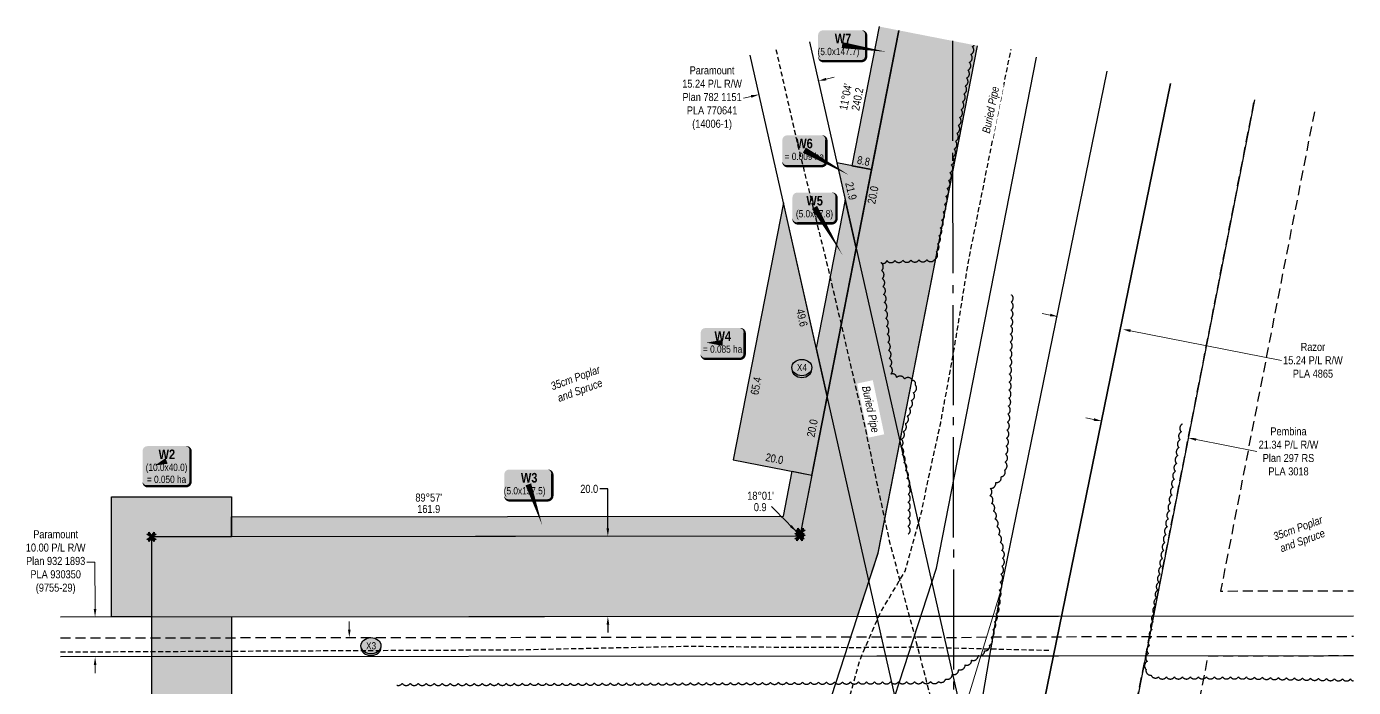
# Model space of a CAD drawing. Extents: x 507923 to 518388, y 6020717 to 6030806.
# Drawn here: x 512402 to 514059, y 6023855 to 6024680 of the extents above; entities that cross this region are included whole.
import ezdxf
from ezdxf.enums import TextEntityAlignment as Align

# ---------------------------------------------------------------- set-up
doc = ezdxf.new("R2010")
doc.units = 0
doc.header["$LTSCALE"] = 5
doc.header["$PDSIZE"] = 0.5
for name, pattern in [('0', [1, 1, 0]), ('foc-ACCESSROAD', [3.75, 2.5, -1.25]), ('foc-FLOWLINE', [3.75, 2.5, -1.25]), ('foc-QUARTERLINE', [33, 25, -3, 2, -3]), ('UG_PIPE', [1.875, 1.25, -0.625])]:
    doc.linetypes.add(name, pattern=pattern)
doc.layers.get('Defpoints').update_dxf_attribs({"color": 9})
for name, color, linetype in [('AS-PIPE-UG', 44, 'UG_PIPE'), ('AS-PIPE-UG-T', 44, 'Continuous'), ('F-AR', 190, 'foc-ACCESSROAD'), ('F-FLOWLINE', 190, 'foc-FLOWLINE'), ('F-RW', 190, 'Continuous'), ('L-BD1', 253, 'Continuous'), ('L-MON', 1, 'Continuous'), ('L-QSEC', 8, 'foc-QUARTERLINE'), ('P-CROSSINGS', 250, 'Continuous'), ('P-PROPOSED', 10, 'Continuous'), ('P-PROPOSED-H', 21, 'Continuous'), ('P-TEMP-BLOCKS', 250, 'Continuous'), ('P-TEMP-H', 41, 'Continuous'), ('P-TEMP_WORKSPACE', 46, 'Continuous'), ('P-TXT', 4, 'Continuous'), ('T-BUSH', 110, '0'), ('T-BUSH-T', 110, 'Continuous')]:
    doc.layers.add(name, color=color, linetype=linetype)
for name, color, linetype, lineweight in [('F-AR-T', 190, 'Continuous', 9), ('F-RW-T', 190, 'Continuous', 9), ('P-TEMP-T', 46, 'Continuous', 18)]:
    doc.layers.add(name, color=color, linetype=linetype, lineweight=lineweight)
doc.styles.add('80', font='ARIALN.TTF', dxfattribs={"height": 10})
doc.styles.add('80CG', font='ARIALN.TTF', dxfattribs={"height": 10})
doc.styles.add('80L', font='ARIALN.TTF', dxfattribs={"height": 10})
doc.styles.add('80LS', font='ARIALNI.TTF', dxfattribs={"height": 10})
doc.styles.add('BOLD', font='ARIALNB.TTF')
doc.styles.add('Crossing', font='ARIALN.TTF', dxfattribs={"height": 10})
doc.dimstyles.new('Compass 5 000', dxfattribs={"dimscale": 5, "dimtxt": 9, "dimasz": 2, "dimexe": 0.2, "dimexo": 0.0625, "dimgap": 0.5, "dimtad": 0, "dimtih": 1, "dimtoh": 1, "dimzin": 0, "dimdsep": 46, "dimtxsty": '80CG', "dimcen": 0.1, "dimse1": 1, "dimse2": 1, "dimclrd": 256, "dimclrt": 256, "dimaunit": 1, "dimadec": 4, "dimazin": 0, "dimtfac": 0.06, "dimtofl": 0, "dimtmove": 0, "dimatfit": 1, "dimfxl": 0.2, "dimtolj": 1, "dimtzin": 0, "dimlwd": -1, "dimarcsym": 0})

# ---------------------------------------------------------------- blocks, each defined once
blk = doc.blocks.new('*U375')
at = {"true_color": 0xff8aff}
h = blk.add_hatch(color=211, dxfattribs=at)
edge = h.paths.add_edge_path()
edge.add_line((-21.49999999999998, -20), (21.49999999999998, -20))
edge.add_arc((21.49999999999998, -14), 6, 270, 360)
edge.add_line((27.49999999999998, -14), (27.49999999999998, 12.5))
edge.add_arc((21.49999999999998, 12.5), 6, 0, 90)
edge.add_line((21.49999999999998, 18.5), (-21.49999999999998, 18.5))
edge.add_arc((-21.49999999999998, 12.5), 6, 90, 180)
edge.add_line((-27.49999999999998, 12.5), (-27.49999999999998, -14))
edge.add_arc((-21.49999999999998, -14), 6, 180, 270)
at = {"color": 250, "flags": 128}
blk.add_lwpolyline([(-21.49999999999998, -20, 3, 3, 0), (21.49999999999998, -20, 3, 3, 0.414213562373095), (27.49999999999998, -14, 3, 3, 0), (27.49999999999998, 12.5, 3, 0, 0.414213562373095), (21.49999999999998, 18.5, 0, 0, 0), (-21.49999999999998, 18.5, 0, 0, 0.414213562373095), (-27.49999999999998, 12.5, 0, 0, 0), (-27.49999999999998, -14, 0, 3, 0.414213562373095)], format="xyseb", close=True, dxfattribs=at)
at = {"flags": 128}
blk.add_lwpolyline([(-20.43921889090473, 0.2051167163305934, 0, 7.500000000000002, 0), (-3.398394867633905e-15, -3.944304526105059e-31, 0, 0, 0)], format="xyseb", dxfattribs=at)
at = {"color": 250}
for tag, p, height, style in [('TEMP_AREA_W1_001', (-9.212824010914055, 2.244292974654144), 12, 'BOLD'), ('ENTER_TEXT_001', (-30.65893587994544, -12.47010782646594), 9, '80')]:
    blk.add_attdef(tag, p, '', height=height, dxfattribs=dict(at, style=style))
blk = doc.blocks.new('*U376')
at = {"true_color": 0xff8aff}
h = blk.add_hatch(color=211, dxfattribs=at)
edge = h.paths.add_edge_path()
edge.add_line((-21.49999999999998, -20), (21.49999999999998, -20))
edge.add_arc((21.49999999999998, -14), 6, 270, 360)
edge.add_line((27.49999999999998, -14), (27.49999999999998, 12.5))
edge.add_arc((21.49999999999998, 12.5), 6, 0, 90)
edge.add_line((21.49999999999998, 18.5), (-21.49999999999998, 18.5))
edge.add_arc((-21.49999999999998, 12.5), 6, 90, 180)
edge.add_line((-27.49999999999998, 12.5), (-27.49999999999998, -14))
edge.add_arc((-21.49999999999998, -14), 6, 180, 270)
at = {"color": 250, "flags": 128}
blk.add_lwpolyline([(-21.49999999999998, -20, 3, 3, 0), (21.49999999999998, -20, 3, 3, 0.414213562373095), (27.49999999999998, -14, 3, 3, 0), (27.49999999999998, 12.5, 3, 0, 0.414213562373095), (21.49999999999998, 18.5, 0, 0, 0), (-21.49999999999998, 18.5, 0, 0, 0.414213562373095), (-27.49999999999998, 12.5, 0, 0, 0), (-27.49999999999998, -14, 0, 3, 0.414213562373095)], format="xyseb", close=True, dxfattribs=at)
at = {"flags": 128}
blk.add_lwpolyline([(55.7435631149632, -31.10989876638569, 0, 7.500000000000002, 0), (-3.398394867633905e-15, 5.916456789157589e-31, 0, 0, 0)], format="xyseb", dxfattribs=at)
at = {"color": 250}
for tag, p, height, style in [('TEMP_AREA_W1_001', (-9.212824010914055, 2.244292974654144), 12, 'BOLD'), ('ENTER_TEXT_001', (-30.65893587994544, -12.47010782646594), 9, '80')]:
    blk.add_attdef(tag, p, '', height=height, dxfattribs=dict(at, style=style))
blk = doc.blocks.new('TEMP')
h = blk.add_hatch(color=255)
h.dxf.hatch_style = 1
h.paths.add_polyline_path([(-5.274161e-10, 0.2514284397220763), (-0.6656854269836912, 1.152061669657268), (-0.6656854269836914, 0.6656854303339061), (-1.152061663105632, 0.6656854303339061), (-0.2514284404497629, 5.273253e-10), (-1.152061661774314, -0.665685419564579), (-0.6656854224511335, -0.6656854195645793), (-0.6656854224511335, -1.152061655686338), (-5.273251e-10, -0.2514284436956587), (0.6656854183820542, -1.152061663420681), (0.6656854183820542, -0.6656854208922597), (1.152061656810019, -0.6656854053035205), (0.2514284429676993, 5.273253e-10), (1.152061671303363, 0.6656854258011663), (0.6656854287749412, 0.6656854258011663), (0.6656854131859291, 1.15206166422904)])
h.paths.add_polyline_path([(0.5656854229146121, 0.8485281473411305), (0.5656854319800914, 0.5656854258011663), (0.8485281444547581, 0.5656854258011663), (0.0831890339399251, 0), (0.8485281399220186, -0.5656854150320215), (0.5656854183820542, -0.5656854240973189), (0.5656854183820542, -0.8485281365719859), (0, -0.08318903609469999), (-0.5656854224511337, -0.8485281320390644), (-0.5656854224511337, -0.5656854195645792), (-0.8485281349258001, -0.5656854195645794), (-0.0831890328488955, 0), (-0.8485281394583584, 0.5656854303339058), (-0.5656854269836913, 0.5656854303339061), (-0.5656854269836913, 0.8485281428085727), (0, 0.0831890306941206)], flags=16)
h = blk.add_hatch(color=1)
h.dxf.hatch_style = 1
h.paths.add_polyline_path([(0, 0.0831890306941205), (-0.5656854269836911, 0.8485281428085727), (-0.5656854269836912, 0.5656854303339061), (-0.8485281394583578, 0.5656854303339061), (-0.0831890328488953, -1e-16), (-0.8485281349258001, -0.5656854195645793), (-0.5656854224511337, -0.5656854195645793), (-0.5656854224511337, -0.848528132039064), (0, -0.08318903609469999), (0.5656854183820542, -0.8485281365719856), (0.5656854183820542, -0.5656854240973191), (0.8485281399220184, -0.5656854150320213), (0.0831890339399251, -1e-16), (0.8485281444547581, 0.5656854258011663), (0.5656854319800914, 0.5656854258011663), (0.5656854229146121, 0.8485281473411308)])
at = {"color": 1}
for p, q in [((-0.0831890328488953, 0), (0.0831890339399252, 0)), ((0, 0.0831890306941205), (0, -0.08318903609469999))]:
    blk.add_line(p, q, dxfattribs=at)
at = {"color": 255, "flags": 128}
blk.add_lwpolyline([(-0.251428440449763, 5.27325e-10), (-1.152061663105632, 0.6656854303339061), (-0.6656854269836914, 0.6656854303339061), (-0.6656854269836914, 1.152061669657268), (-5.274159999999999e-10, 0.2514284397220763), (0.6656854131859291, 1.15206166422904), (0.6656854287749412, 0.6656854258011663), (1.152061671303363, 0.6656854258011663), (0.2514284429676991, 5.27325e-10), (1.152061656810019, -0.6656854053035204), (0.6656854183820542, -0.6656854208922596), (0.6656854183820542, -1.152061663420681), (-5.27325e-10, -0.2514284436956586), (-0.6656854224511335, -1.152061655686338), (-0.6656854224511335, -0.6656854195645793), (-1.152061661774314, -0.6656854195645793)], close=True, dxfattribs=at)
at = {"color": 1, "flags": 128}
blk.add_lwpolyline([(-0.0831890328488953, 0), (-0.8485281394583578, 0.5656854303339061), (-0.5656854269836913, 0.5656854303339061), (-0.5656854269836913, 0.8485281428085727), (0, 0.0831890306941205), (0.5656854229146121, 0.8485281473411305), (0.5656854319800914, 0.5656854258011663), (0.8485281444547581, 0.5656854258011663), (0.0831890339399252, 0), (0.8485281399220184, -0.5656854150320214), (0.5656854183820542, -0.5656854240973189), (0.5656854183820542, -0.8485281365719856), (0, -0.08318903609469999), (-0.5656854224511335, -0.848528132039064), (-0.5656854224511335, -0.5656854195645792), (-0.8485281349258001, -0.5656854195645792)], close=True, dxfattribs=at)
blk = doc.blocks.new('*D550')
at = {"layer": 'Defpoints', "color": 0, "transparency": 16777216}
for p in [(513386.255097134, 6024631.728587183), (513312.0467173327, 6024614.601153997), (513316.6148424428, 6024594.808744974)]:
    blk.add_point(p, dxfattribs=at)
at = {"layer": 'F-RW-T', "transparency": 16777216}
for p, q in [((513400.5670645051, 6024614.185075222), (513410.310906766, 6024616.433972283)), ((513306.8710001819, 6024592.559847912), (513297.127157921, 6024590.310950849))]:
    blk.add_line(p, q, dxfattribs=at)
for points in [[(513400.1922483281, 6024615.809048932), (513400.9418806823, 6024612.561101511), (513390.8232222442, 6024611.93617816)], [(513306.4961840049, 6024594.183821622), (513307.2458163591, 6024590.935874201), (513316.6148424428, 6024594.808744974)]]:
    blk.add_solid(points, dxfattribs=at)
at = {"layer": 'F-RW-T', "transparency": 16777216, "insert": (513258.0412097627, 6024590.31095085), "char_height": 10, "attachment_point": 5, "style": '80CG'}
blk.add_mtext('\\A1;Paramount\\P15.24 P/L R/W\\PPlan 782 1151\\PPLA 770641\\P(14006-1)', dxfattribs=at)
blk = doc.blocks.new('*D552')
at = {"layer": 'Defpoints', "color": 0, "transparency": 16777216}
for p in [(513722.7609882349, 6024485.184592391), (513803.363279936, 6024469.40981192), (513770.5872056306, 6024301.93827678)]:
    blk.add_point(p, dxfattribs=at)
at = {"layer": 'F-RW-T', "transparency": 16777216}
for p, q in [((513680.171096766, 6024319.633732309), (513670.3572796024, 6024321.554407367)), ((513780.4010227941, 6024300.017601721), (513969.1398293218, 6024263.079281773))]:
    blk.add_line(p, q, dxfattribs=at)
for points in [[(513680.4912092759, 6024321.269368503), (513679.8509842561, 6024317.998096115), (513689.9849139295, 6024317.713057251)], [(513780.721135304, 6024301.653237916), (513780.0809102842, 6024298.381965527), (513770.5872056306, 6024301.93827678)]]:
    blk.add_solid(points, dxfattribs=at)
at = {"layer": 'F-RW-T', "transparency": 16777216, "insert": (514008.2257774801, 6024263.079281773), "char_height": 10, "attachment_point": 5, "style": '80CG'}
blk.add_mtext('\\A1;Razor\\P15.24 P/L R/W\\PPLA 4865', dxfattribs=at)
blk = doc.blocks.new('*D554')
at = {"layer": 'Defpoints', "color": 0, "transparency": 16777216}
for p in [(512487.6550912791, 6023942.585298999), (512953.7656279937, 6023943.164508974), (512953.8277224349, 6023893.194939102)]:
    blk.add_point(p, dxfattribs=at)
at = {"layer": 'F-RW-T', "transparency": 16777216}
for p, q in [((512487.5698975758, 6024011.143653344), (512477.5698975759, 6024011.143653344)), ((512487.6426648377, 6023952.585291278), (512487.5698975758, 6024011.143653344)), ((512487.7296121618, 6023882.615736848), (512487.7420386032, 6023872.615744569))]:
    blk.add_line(p, q, dxfattribs=at)
for points in [[(512489.3093302175, 6023952.587362351), (512485.9759994578, 6023952.583220203), (512487.6550912791, 6023942.585298999)], [(512489.3962775417, 6023882.617807921), (512486.062946782, 6023882.613665774), (512487.7171857203, 6023892.615729127)]]:
    blk.add_solid(points, dxfattribs=at)
at = {"layer": 'F-RW-T', "transparency": 16777216, "insert": (512438.4839494171, 6024011.143653344), "char_height": 10, "attachment_point": 5, "style": '80CG'}
blk.add_mtext('\\A1;Paramount\\P10.00 P/L R/W\\PPlan 932 1893\\PPLA 930350\\P(9755-29)', dxfattribs=at)
blk = doc.blocks.new('xing2')
h = blk.add_hatch(color=50)
h.dxf.hatch_style = 1
edge = h.paths.add_edge_path()
edge.add_ellipse((0, 0), major_axis=(-12.5, 0), ratio=0.8162973455633619, start_angle=0, end_angle=360)
h = blk.add_hatch(color=250)
h.dxf.hatch_style = 1
edge = h.paths.add_edge_path()
edge.add_ellipse((0, -2.047489049626165), major_axis=(-12.5, 0), ratio=0.8162973455633619, start_angle=0, end_angle=180)
edge.add_line((12.5, -2.047489049626165), (12.5, 0))
edge.add_ellipse((0, 0), major_axis=(-12.5, 0), ratio=0.8162973455633619, start_angle=0, end_angle=180, ccw=False)
edge.add_line((-12.5, 0), (-12.5, -2.047489049626165))
at = {"color": 250}
blk.add_ellipse((0, 0), major_axis=(-12.5, 0), ratio=0.8162973455633619, dxfattribs=at)
blk.add_ellipse((0, -2.047489049626165), major_axis=(-12.5, 0), ratio=0.8162973455633619, start_param=0, end_param=3.141592653589793, dxfattribs=at)
at = {"color": 250, "style": 'Crossing'}
blk.add_attdef('CROSSING', text='', height=9, dxfattribs=at).set_placement((0.08916442567715421, 0.0199513138486509), align=Align.MIDDLE_CENTER)
at = {"color": 250, "style": 'Crossing', "flags": 1}
for tag, p in [('OWNER', (0.08916442567715421, -12.49201765665748)), ('DESCRIPTION', (0.08916442567715421, -25.770021277247)), ('LOCATION', (0.08916442567715421, -39.30337514164421)), ('DWG_REF', (0.08916442567715421, -52.83672900604233))]:
    blk.add_attdef(tag, text='', height=9, dxfattribs=at).set_placement(p, align=Align.MIDDLE_CENTER)
blk = doc.blocks.new('*D636')
at = {"layer": 'Defpoints', "color": 0, "transparency": 16777216}
for p in [(513746.3779595123, 6024197.066908061), (513854.5624095703, 6024175.893705403), (513852.6506433164, 6024166.12553834)]:
    blk.add_point(p, dxfattribs=at)
at = {"layer": 'F-RW-T', "transparency": 16777216}
for p, q in [((513734.6523809119, 6024189.219440668), (513724.8385685653, 6024191.14014034)), ((513862.464455663, 6024164.204838669), (513938.1820873027, 6024149.38584427))]:
    blk.add_line(p, q, dxfattribs=at)
for points in [[(513734.9724975238, 6024190.85507606), (513734.3322642997, 6024187.583805276), (513744.4661932584, 6024187.298740997)], [(513862.7845722749, 6024165.840474061), (513862.1443390509, 6024162.569203277), (513852.6506433164, 6024166.12553834)]]:
    blk.add_solid(points, dxfattribs=at)
at = {"layer": 'F-RW-T', "transparency": 16777216, "insert": (513977.7216507406, 6024149.38584427), "char_height": 10, "attachment_point": 5, "style": '80CG'}
blk.add_mtext('\\A1;Pembina\\P21.34 P/L R/W\\PPlan 297 RS\\PPLA 3018', dxfattribs=at)
blk = doc.blocks.new('*U374')
at = {"true_color": 0xff8aff}
h = blk.add_hatch(color=211, dxfattribs=at)
edge = h.paths.add_edge_path()
edge.add_line((-23.99999999999998, -20), (23.99999999999998, -20))
edge.add_arc((23.99999999999998, -14), 6, 270, 360)
edge.add_line((29.99999999999998, -14), (29.99999999999998, 12.5))
edge.add_arc((23.99999999999998, 12.5), 6, 0, 90)
edge.add_line((23.99999999999998, 18.5), (-23.99999999999998, 18.5))
edge.add_arc((-23.99999999999998, 12.5), 6, 90, 180)
edge.add_line((-29.99999999999998, 12.5), (-29.99999999999998, -14))
edge.add_arc((-23.99999999999998, -14), 6, 180, 270)
at = {"color": 250, "flags": 128}
blk.add_lwpolyline([(-23.99999999999998, -20, 3, 3, 0), (23.99999999999998, -20, 3, 3, 0.414213562373095), (29.99999999999998, -14, 3, 3, 0), (29.99999999999998, 12.5, 3, 0, 0.414213562373095), (23.99999999999998, 18.5, 0, 0, 0), (-23.99999999999998, 18.5, 0, 0, 0.414213562373095), (-29.99999999999998, 12.5, 0, 0, 0), (-29.99999999999998, -14, 0, 3, 0.414213562373095)], format="xyseb", close=True, dxfattribs=at)
at = {"flags": 128}
blk.add_lwpolyline([(17.37672773260365, -51.02094105619406, 0, 7.500000000000002, 0), (-3.398394867633905e-15, 3.944304526105059e-31, 0, 0, 0)], format="xyseb", dxfattribs=at)
at = {"color": 250}
for tag, p, height, style in [('TEMP_AREA_W1_001', (-9.212824010914055, 2.244292974654144), 12, 'BOLD'), ('ENTER_TEXT_001', (-30.65893587994544, -12.47010782646594), 9, '80')]:
    blk.add_attdef(tag, p, '', height=height, dxfattribs=dict(at, style=style))
blk = doc.blocks.new('*U720')
at = {"true_color": 0xff8aff}
h = blk.add_hatch(color=211, dxfattribs=at)
edge = h.paths.add_edge_path()
edge.add_line((-21.49999999999998, -20), (21.49999999999998, -20))
edge.add_arc((21.49999999999998, -14), 6, 270, 360)
edge.add_line((27.49999999999998, -14), (27.49999999999998, 12.5))
edge.add_arc((21.49999999999998, 12.5), 6, 0, 90)
edge.add_line((21.49999999999998, 18.5), (-21.49999999999998, 18.5))
edge.add_arc((-21.49999999999998, 12.5), 6, 90, 180)
edge.add_line((-27.49999999999998, 12.5), (-27.49999999999998, -14))
edge.add_arc((-21.49999999999998, -14), 6, 180, 270)
at = {"color": 250, "flags": 128}
blk.add_lwpolyline([(-21.49999999999998, -20, 3, 3, 0), (21.49999999999998, -20, 3, 3, 0.414213562373095), (27.49999999999998, -14, 3, 3, 0), (27.49999999999998, 12.5, 3, 0, 0.414213562373095), (21.49999999999998, 18.5, 0, 0, 0), (-21.49999999999998, 18.5, 0, 0, 0.414213562373095), (-27.49999999999998, 12.5, 0, 0, 0), (-27.49999999999998, -14, 0, 3, 0.414213562373095)], format="xyseb", close=True, dxfattribs=at)
at = {"flags": 128}
blk.add_lwpolyline([(34.93781503610751, -59.5108918481267, 0, 7.500000000000001, 0), (-3.398394867633904e-15, 3.944304526105059e-31, 0, 0, 0)], format="xyseb", dxfattribs=at)
at = {"color": 250}
for tag, p, height, style in [('TEMP_AREA_W1_001', (-9.212824010914055, 2.244292974654144), 12, 'BOLD'), ('ENTER_TEXT_001', (-30.65893587994544, -12.47010782646594), 9, '80')]:
    blk.add_attdef(tag, p, '', height=height, dxfattribs=dict(at, style=style))
blk = doc.blocks.new('*U721')
at = {"true_color": 0xff8aff}
h = blk.add_hatch(color=211, dxfattribs=at)
edge = h.paths.add_edge_path()
edge.add_line((-23.99999999999998, -20), (23.99999999999998, -20))
edge.add_arc((23.99999999999998, -14), 6, 270, 360)
edge.add_line((29.99999999999998, -14), (29.99999999999998, 12.5))
edge.add_arc((23.99999999999998, 12.5), 6, 0, 90)
edge.add_line((23.99999999999998, 18.5), (-23.99999999999998, 18.5))
edge.add_arc((-23.99999999999998, 12.5), 6, 90, 180)
edge.add_line((-29.99999999999998, 12.5), (-29.99999999999998, -14))
edge.add_arc((-23.99999999999998, -14), 6, 180, 270)
at = {"color": 250, "flags": 128}
blk.add_lwpolyline([(-23.99999999999998, -20, 3, 3, 0), (23.99999999999998, -20, 3, 3, 0.414213562373095), (29.99999999999998, -14, 3, 3, 0), (29.99999999999998, 12.5, 3, 0, 0.414213562373095), (23.99999999999998, 18.5, 0, 0, 0), (-23.99999999999998, 18.5, 0, 0, 0.414213562373095), (-29.99999999999998, 12.5, 0, 0, 0), (-29.99999999999998, -14, 0, 3, 0.414213562373095)], format="xyseb", close=True, dxfattribs=at)
at = {"flags": 128}
blk.add_lwpolyline([(54.97610193666277, -8.300035597639438, 0, 7.500000000000001, 0), (-3.398394867633905e-15, 3.944304526105059e-31, 0, 0, 0)], format="xyseb", dxfattribs=at)
at = {"color": 250}
for tag, p, height, style in [('TEMP_AREA_W1_001', (-9.212824010914055, 2.244292974654144), 12, 'BOLD'), ('ENTER_TEXT_001', (-30.65893587994544, -12.47010782646594), 9, '80')]:
    blk.add_attdef(tag, p, '', height=height, dxfattribs=dict(at, style=style))
blk = doc.blocks.new('*U538')
at = {"true_color": 0xff8aff}
h = blk.add_hatch(color=211, dxfattribs=at)
edge = h.paths.add_edge_path()
edge.add_line((-23.99999999999999, -31.630141842179), (23.99999999999998, -31.630141842179))
edge.add_arc((23.99999999999998, -25.630141842179), 6, 270, 360)
edge.add_line((29.99999999999998, -25.630141842179), (29.99999999999998, 12.5))
edge.add_arc((23.99999999999998, 12.5), 6, 0, 90)
edge.add_line((23.99999999999998, 18.5), (-23.99999999999998, 18.5))
edge.add_arc((-23.99999999999998, 12.5), 6, 90, 180)
edge.add_line((-29.99999999999998, 12.5), (-29.99999999999999, -25.630141842179))
edge.add_arc((-23.99999999999999, -25.630141842179), 6, 180, 270)
at = {"color": 250, "flags": 128}
blk.add_lwpolyline([(-23.99999999999999, -31.630141842179, 3, 3, 0), (23.99999999999998, -31.630141842179, 3, 3, 0.414213562373095), (29.99999999999998, -25.630141842179, 3, 3, 0), (29.99999999999998, 12.5, 3, 0, 0.414213562373095), (23.99999999999998, 18.5, 0, 0, 0), (-23.99999999999998, 18.5, 0, 0, 0.414213562373095), (-29.99999999999998, 12.5, 0, 0, 0), (-29.99999999999999, -25.630141842179, 0, 3, 0.414213562373095)], format="xyseb", close=True, dxfattribs=at)
at = {"flags": 128}
blk.add_lwpolyline([(-14.59263970719161, -5.628940051657398, 0, 7.500000000000001, 0), (-3.398394867633904e-15, 0, 0, 0, 0)], format="xyseb", dxfattribs=at)
at = {"color": 250}
for tag, p, height, style in [('TEMP_AREA_W1_001', (-9.212824010914055, 2.244292974654144), 12, 'BOLD'), ('ENTER_TEXT_001', (-30.65893587994544, -12.47010782646594), 9, '80')]:
    blk.add_attdef(tag, p, '', height=height, dxfattribs=dict(at, style=style))
blk = doc.blocks.new('*D761')
at = {"layer": 'Defpoints', "color": 0, "transparency": 16777216}
for p in [(513090.5008067441, 6024043.190985271), (513127.8844166659, 6024043.21831034), (513090.573861358, 6023943.244478995)]:
    blk.add_point(p, dxfattribs=at)
at = {"layer": 'P-TXT', "transparency": 16777216}
for p, q in [((513127.8410285481, 6024102.577884824), (513117.8410285481, 6024102.577884824)), ((513127.8771072965, 6024053.218307668), (513127.8410285481, 6024102.577884824)), ((513127.9647806493, 6023933.271806736), (513127.9720900188, 6023923.271809407))]:
    blk.add_line(p, q, dxfattribs=at)
for points in [[(513129.5437735179, 6024053.219525896), (513126.210441075, 6024053.21708944), (513127.8844166659, 6024043.21831034)], [(513129.6314468707, 6023933.273024963), (513126.2981144278, 6023933.270588507), (513127.9574712798, 6023943.271804065)]]:
    blk.add_solid(points, dxfattribs=at)
at = {"layer": 'P-TXT', "transparency": 16777216, "insert": (513104.6350258199, 6024102.577884825), "char_height": 10, "attachment_point": 5, "style": '80CG'}
blk.add_mtext('\\A1;20.0', dxfattribs=at)
blk = doc.blocks.new('*D764')
at = {"layer": 'Defpoints', "color": 0, "transparency": 16777216}
for p in [(512789.6075142548, 6023916.992189377), (512789.8068675667, 6023764.653178798), (512805.2899477833, 6023764.673440209)]:
    blk.add_point(p, dxfattribs=at)
at = {"layer": 'F-AR-T', "transparency": 16777216}
for p, q in [((512805.0775083198, 6023927.012442225), (512805.064422168, 6023937.012433663)), ((512805.303033935, 6023754.673448771), (512805.4127053656, 6023670.866277101)), ((512805.4127053656, 6023670.866277101), (512815.4127053657, 6023670.866277101))]:
    blk.add_line(p, q, dxfattribs=at)
for points in [[(512806.7441735594, 6023927.01462325), (512803.4108430801, 6023927.010261199), (512805.0905944715, 6023917.012450787)], [(512806.9696991747, 6023754.675629796), (512803.6363686954, 6023754.671267746), (512805.2899477833, 6023764.673440209)]]:
    blk.add_solid(points, dxfattribs=at)
at = {"layer": 'F-AR-T', "transparency": 16777216, "insert": (512843.37655257, 6023670.866277101), "char_height": 10, "attachment_point": 5, "style": '80CG'}
blk.add_mtext('\\A1;Razor\\P30.48 A/R\\PLOC 2625', dxfattribs=at)

msp = doc.modelspace()

# ---------------------------------------------------------------- hatches: boundary and pattern name
at = {"layer": 'P-PROPOSED-H'}
h = msp.add_hatch(color=256, dxfattribs=at)
h.dxf.hatch_style = 1
h.paths.add_polyline_path([(513491.2309089673, 6024675.030394728), (513368.4998518958, 6024047.630954909), (513367.1214489752, 6024043.393177582), (512558.2295470829, 6024042.80192844), (512558.7206620741, 6023370.904216183), (512658.6671683755, 6023370.9772708), (512658.2491079969, 6023942.928476749), (513439.7302305367, 6023943.499690342), (513465.4221683753, 6024022.487270787), (513589.3192244723, 6024655.84728116)])
at = {"layer": 'P-TEMP-H'}
h = msp.add_hatch(color=256, dxfattribs=at)
h.dxf.hatch_style = 1
h.paths.add_polyline_path([(513466.709055921, 6024679.827327536), (513432.7122476744, 6024506.036121294), (513457.23410072, 6024501.239188525), (513491.2309089708, 6024675.030394727)])
h = msp.add_hatch(color=256, dxfattribs=at)
h.dxf.hatch_style = 1
h.paths.add_polyline_path([(513438.0463695621, 6024403.151776309), (513457.2341007242, 6024501.239188534), (513413.9763815645, 6024509.701206928)])
h = msp.add_hatch(color=256, dxfattribs=at)
h.dxf.hatch_style = 1
h.paths.add_polyline_path([(513382.6243453194, 6024119.835166889), (513401.8120764894, 6024217.922579118), (513347.2330815744, 6024459.524728292), (513284.5369331259, 6024139.022898008)])
h = msp.add_hatch(color=256, dxfattribs=at)
h.dxf.hatch_style = 1
h.paths.add_polyline_path([(513388.167327763, 6024278.32311641), (513401.8120764931, 6024217.922579118), (513438.0463695663, 6024403.151776318), (513424.4016208341, 6024463.55231361)])
h = msp.add_hatch(color=256, dxfattribs=at)
h.dxf.hatch_style = 1
h.paths.add_polyline_path([(513382.6243453143, 6024119.835166893), (513368.4998518958, 6024047.630954909), (513367.1214489752, 6024043.393177582), (512658.176053384, 6024042.874983061), (512658.1577897297, 6024067.861609642), (513347.0956310802, 6024068.365179893), (513358.1024922653, 6024124.632099695)])
h = msp.add_hatch(color=256, dxfattribs=at)
h.dxf.hatch_style = 1
h.paths.add_polyline_path([(512658.176053384, 6024042.874983061), (512558.2295470829, 6024042.80192844), (512558.3021053401, 6023942.855421779), (512508.3288520101, 6023942.819142651), (512508.2200148033, 6024092.738654466), (512658.1395260781, 6024092.848236216)])

# ---------------------------------------------------------------- linework, layer by layer
at = {"layer": 'AS-PIPE-UG', "flags": 128}
for points in [[(513337.8015091787, 6024651.262197716), (513363.3923089416, 6024538.448445769), (513403.9273089419, 6024373.378445773), (513448.3523089418, 6024182.008445725), (513462.8873089358, 6024113.488445686), (513478.8123089414, 6024039.728445769), (513498.2173089337, 6023966.028445726), (513511.0723089333, 6023918.118445773), (513531.2423089333, 6023840.303445769), (513550.4623089415, 6023753.34344577), (513561.4573089385, 6023673.408445749)], [(513402.5173089418, 6023627.528445727), (513396.7973089417, 6023702.008445725), (513398.8423089416, 6023770.148445689), (513401.7423089349, 6023788.043445686), (513411.1773089387, 6023804.163445722), (513427.1823089385, 6023833.273445773), (513442.4973089335, 6023888.493445771), (513468.2673089403, 6023948.318445771), (513499.2323089417, 6024000.073445683), (513520.7823089416, 6024078.698445775), (513527.0873089358, 6024110.073445739), (513543.5323089387, 6024185.11344577), (513560.6873089415, 6024279.12344568), (513578.2373089415, 6024386.658445599), (513606.0373089414, 6024526.328445769), (513631.4173089386, 6024651.593445773)], [(512444.4489128148, 6023899.043728042), (513016.6523089385, 6023901.823445775), (513229.1723089364, 6023906.263445686), (513351.5073089387, 6023904.948445772), (513439.6073089389, 6023904.733445683), (513509.6323089416, 6023905.253445685), (513680.4373089417, 6023901.038445638)]]:
    msp.add_lwpolyline(points, dxfattribs=at)
at = {"layer": 'F-AR', "flags": 128}
msp.add_lwpolyline([(512444.4265009718, 6023916.579710513), (513440.5828744606, 6023917.770081451), (513481.2137122346, 6023917.819337157), (513519.450714714, 6023917.86804953), (513559.4919519745, 6023916.961684004), (513608.8456309442, 6023917.976128031), (513617.7906474915, 6023917.985914962), (513695.4589501029, 6023918.079167967), (513804.1322214544, 6023918.206841432), (514058.7827243982, 6023918.513573558)], dxfattribs=at)
at = {"layer": 'F-FLOWLINE', "flags": 128}
for points in [[(513757.1530154282, 6023089.772652631), (513756.9897149174, 6023677.336308164), (513767.5012765226, 6023731.045215189), (513770.4841767054, 6023746.294444431), (513773.4694096381, 6023761.54417922), (513800.3273139843, 6023898.76727855), (513810.1063156521, 6023948.745354244), (513935.2476542898, 6024588.154853073)], [(514010.0440826595, 6024573.516135843), (513892.9243020291, 6023975.093397273), (514058.714628778, 6023975.292761577)], [(514058.8121489536, 6023893.978920466), (513877.0270175496, 6023893.846046989), (513851.1487721452, 6023761.63347699), (513848.1682576332, 6023746.388244078), (513845.1830723503, 6023731.138499692), (513840.7080367376, 6023708.277398239), (513833.2081621214, 6023669.957841936), (513833.3699338097, 6023089.784943704)]]:
    msp.add_lwpolyline(points, dxfattribs=at)
at = {"layer": 'F-RW', "flags": 128}
for points in [[(513365.5391543672, 6023089.709499221), (513365.5349740717, 6023115.631502798), (513365.4394883035, 6023707.738609282), (513365.4382853006, 6023715.198391918), (513465.3773089419, 6024022.578445741), (513589.318321176, 6024655.842663592)], [(513379.8512126269, 6024660.761411852), (513639.5947452922, 6023510.967506275), (513639.6570391174, 6023089.753795464)], [(513525.418153374, 6023089.735374091), (513525.3321683754, 6023671.142270816), (513305.5920111635, 6024643.985929544)], [(513447.9835356835, 6023089.722794563), (513440.4523089388, 6023703.143445686), (513538.1573089416, 6024003.41344573), (513663.1247011072, 6024641.413157872)], [(513570.2364925967, 6023089.742509656), (513568.4748813807, 6023683.060417196), (513618.9427053853, 6023977.126646707), (513751.1643049616, 6024624.18256409)], [(513830.6109757271, 6024608.633728754), (513639.0492722038, 6023672.653458454), (513639.5947452922, 6023510.967506275), (513639.6570391174, 6023089.753795464)], [(513639.6570391174, 6023089.753795464), (513639.5947452922, 6023510.967506275), (513639.0492722038, 6023672.653458454), (513830.6109757271, 6024608.633728754)], [(513935.2476542898, 6024588.154853073), (513810.1063156521, 6023948.745354244), (513800.3273139843, 6023898.76727855), (513773.4694096381, 6023761.54417922), (513770.4841767054, 6023746.294444431), (513767.5012765226, 6023731.045215189), (513756.9897149174, 6023677.336308164), (513757.1530154282, 6023089.772652631)], [(512444.3930257405, 6023942.772161444), (513463.7821683753, 6023943.517270785), (513518.574493468, 6023943.557320534), (513690.5324575586, 6023943.683011008), (514058.7522157522, 6023943.952156556)], [(514058.8121489536, 6023893.978920466), (513690.5689848645, 6023893.709757883), (513518.6110207762, 6023893.584067413), (513463.8186956849, 6023893.544017663), (512444.4568939733, 6023892.798928249)]]:
    msp.add_lwpolyline(points, dxfattribs=at)
at = {"layer": 'F-RW-T', "flags": 128}
msp.add_lwpolyline([(513618.9427053853, 6023977.126646707), (513525.3321683754, 6023671.142270816)], dxfattribs=at)
at = {"layer": 'L-QSEC'}
msp.add_line((513558.0459033681, 6024661.978562471), (513561.0931299161, 6023089.741035157), dxfattribs=at)
at = {"layer": 'P-TEMP_WORKSPACE', "flags": 128}
msp.add_lwpolyline([(513466.709055921, 6024679.827327536), (513432.7122476744, 6024506.036121294), (513457.23410072, 6024501.239188525), (513491.2309089655, 6024675.030394728)], dxfattribs=at)
at = {"layer": 'P-TEMP_WORKSPACE'}
for points in [[(513438.0463695621, 6024403.151776309), (513457.2341007242, 6024501.239188534), (513413.9763815645, 6024509.701206928)], [(513382.6243453194, 6024119.835166889), (513401.8120764894, 6024217.922579118), (513347.2330815744, 6024459.524728292), (513284.5369331259, 6024139.022898008)], [(513382.6243453143, 6024119.835166893), (513368.4998518958, 6024047.630954909), (513367.1214489752, 6024043.393177582), (512658.176053384, 6024042.874983061), (512658.1577897297, 6024067.861609642), (513347.0956310802, 6024068.365179893), (513358.1024922653, 6024124.632099695)], [(512658.176053384, 6024042.874983061), (512558.2295470829, 6024042.80192844), (512558.3021053401, 6023942.855421779), (512508.3288520101, 6023942.819142651), (512508.2200148033, 6024092.738654466), (512658.1395260781, 6024092.848236216)]]:
    msp.add_lwpolyline(points, close=True, dxfattribs=at)
at = {"layer": 'T-BUSH', "flags": 128}
for points in [[(513502.758933388, 6024045.864516016, 0.5205670499254813), (513502.7958344967, 6024055.859101195, 0.52056705), (513502.8327356026, 6024065.853686326, 0.52056705), (513502.8696367139, 6024075.848271552, 0.52056705), (513502.906537823, 6024085.842856731, 0.52056705), (513502.9434389287, 6024095.837441863, 0.52056705), (513502.9803400375, 6024105.832027088, 0.52056705), (513501.4415209193, 6024115.6751563, 0.52056705), (513499.5015532905, 6024125.479727645, 0.52056705), (513497.5615856615, 6024135.284299085, 0.52056705), (513495.6216180357, 6024145.088870429, 0.52056705), (513493.6816504067, 6024154.893441869, 0.52056705), (513494.2186984529, 6024164.623354817, 0.52056705), (513496.745637129, 6024174.293291504, 0.52056705), (513499.2725757992, 6024183.963228144, 0.52056705), (513501.7995144753, 6024193.633164878, 0.52056705), (513504.3264531455, 6024203.303101565, 0.52056705), (513506.8533918216, 6024212.973038205, 0.52056705), (513509.3803304918, 6024222.642974939, 0.52056705), (513511.9072691678, 6024232.312911626, 0.52056705), (513508.1970924137, 6024238.029789322, 0.52056705), (513498.3737105302, 6024239.872141883, 0.52056705), (513488.5503286466, 6024241.714494443, 0.52056705), (513481.0884190708, 6024245.698797531, 0.52056705), (513480.2102230134, 6024255.654794029, 0.52056705), (513479.3320269501, 6024265.610790481, 0.52056705), (513478.4538308927, 6024275.566786978, 0.52056705), (513477.5756348317, 6024285.522783523, 0.52056705), (513476.6974387721, 6024295.478780021, 0.52056705), (513475.8192427118, 6024305.434776518, 0.52056705), (513474.9410466515, 6024315.39077297, 0.52056705), (513474.0628505912, 6024325.346769515, 0.52056705), (513473.1846545279, 6024335.302766013, 0.52056705), (513472.3064584705, 6024345.25876251, 0.52056705), (513471.4282624073, 6024355.214758961, 0.52056705), (513470.5500663499, 6024365.170755507, 0.52056705), (513469.6718702866, 6024375.126752005, 0.52056705), (513468.7936742292, 6024385.082748502, 0.52056705), (513476.3206251246, 6024387.523139546, 0.52056705), (513486.3124834275, 6024387.759491563, 0.52056705), (513496.3043417276, 6024387.995843675, 0.52056705), (513506.2962000277, 6024388.232195739, 0.52056705), (513516.2880583248, 6024388.468547803, 0.52056705), (513526.2799166249, 6024388.70489982, 0.52056705), (513536.1531043989, 6024389.079182243, 0.52056705), (513537.8783307415, 6024398.923809643, 0.52056705), (513539.603557084, 6024408.768436997, 0.52056705), (513541.3287834237, 6024418.613064397, 0.52056705), (513543.0540097692, 6024428.457691845, 0.52056705), (513544.7792361117, 6024438.302319245, 0.52056705), (513546.5044624543, 6024448.146946646, 0.52056705), (513548.2296887939, 6024457.991574046, 0.52056705), (513549.9549151395, 6024467.8362014, 0.52056705), (513551.680141482, 6024477.6808288, 0.52056705), (513553.4053678246, 6024487.525456248, 0.52056705), (513555.1305941642, 6024497.370083649, 0.52056705), (513556.8558205076, 6024507.214711049, 0.52056705), (513558.5810468523, 6024517.059338449, 0.52056705), (513560.3062731948, 6024526.903965803, 0.52056705), (513562.0314995345, 6024536.748593203, 0.52056705), (513563.7567258771, 6024546.593220651, 0.52056705), (513565.4819522226, 6024556.437848051, 0.52056705), (513567.2071785651, 6024566.282475452, 0.52056705), (513568.9324049048, 6024576.127102852, 0.52056705), (513570.6576312474, 6024585.971730252, 0.52056705), (513572.3828575929, 6024595.816357606, 0.52056705), (513574.1080839355, 6024605.660985054, 0.52056705), (513575.8333102751, 6024615.505612454, 0.52056705), (513577.5585366177, 6024625.350239854, 0.52056705), (513579.2954862029, 6024635.192704737, 0.52056705), (513581.1962478316, 6024645.004952177, 0.52056705), (513583.0970094663, 6024654.817199616, 0.1220854533834973), (513585.4114872898, 6024656.622731252, 0.1220854533834973)], [(512864.3619954573, 6023857.474290675, 0.3254196794593619), (512871.156200489, 6023859.798099157, 0.52056705), (512881.1508471431, 6023859.786575814, 0.52056705), (512891.1454938031, 6023859.775052484, 0.52056705), (512901.1401404573, 6023859.763529174, 0.52056705), (512911.1347871172, 6023859.75200583, 0.52056705), (512921.1294337714, 6023859.740482488, 0.52056705), (512931.1240804314, 6023859.728959144, 0.52056705), (512941.1187270855, 6023859.7174358, 0.52056705), (512951.1133486127, 6023859.741263834, 0.52056705), (512961.1079687814, 6023859.766998447, 0.52056705), (512971.1025889501, 6023859.792733059, 0.52056705), (512981.0972091188, 6023859.818467673, 0.52056705), (512991.0918292846, 6023859.844202286, 0.52056705), (513001.0864494533, 6023859.869936851, 0.52056705), (513011.081069622, 6023859.895671464, 0.52056705), (513021.0756897908, 6023859.921406076, 0.52056705), (513031.0703099595, 6023859.94714069, 0.52056705), (513041.0649301311, 6023859.972875349, 0.52056705), (513051.0595502998, 6023859.998609962, 0.52056705), (513061.0541704685, 6023860.024344575, 0.52056705), (513071.0487906372, 6023860.050079188, 0.52056705), (513081.043410806, 6023860.075813801, 0.52056705), (513091.0380309747, 6023860.101548414, 0.52056705), (513101.0326511434, 6023860.127283026, 0.52056705), (513111.0272713121, 6023860.153017639, 0.52056705), (513121.0218914803, 6023860.178752205, 0.52056705), (513131.0165116466, 6023860.204486818, 0.52056705), (513141.0111318153, 6023860.230221431, 0.52056705), (513151.005751984, 6023860.255956043, 0.52056705), (513161.0003301703, 6023860.293391828, 0.52056705), (513170.9948776613, 6023860.339381315, 0.52056705), (513180.9894251523, 6023860.385370894, 0.52056705), (513190.9839726433, 6023860.431360427, 0.52056705), (513200.9785201343, 6023860.477349961, 0.52056705), (513210.9730676224, 6023860.523339493, 0.52056705), (513220.9676151134, 6023860.56932898, 0.52056705), (513230.9621626044, 6023860.61531856, 0.52056705), (513240.9567100984, 6023860.661308092, 0.52056705), (513250.9512575894, 6023860.707297626, 0.52056705), (513260.9458050804, 6023860.753287159, 0.52056705), (513270.9403525714, 6023860.799276644, 0.52056705), (513280.9349000614, 6023860.845266225, 0.52056705), (513290.9294475505, 6023860.891255758, 0.52056705), (513300.9239950415, 6023860.937245291, 0.52056705), (513310.9185425325, 6023860.983234824, 0.52056705), (513320.9130900265, 6023861.02922431, 0.52056705), (513330.9076375175, 6023861.07521389, 0.52056705), (513340.9021850085, 6023861.121203423, 0.52056705), (513350.8967324995, 6023861.167192956, 0.52056705), (513360.8912799875, 6023861.213182488, 0.52056705), (513370.8858274785, 6023861.259171975, 0.52056705), (513380.8803749696, 6023861.305161554, 0.52056705), (513390.8749224635, 6023861.351151087, 0.52056705), (513400.8694699545, 6023861.397140621, 0.52056705), (513410.8640174455, 6023861.443130153, 0.52056705), (513420.8585649366, 6023861.48911964, 0.52056705), (513430.8531124276, 6023861.53510922, 0.52056705), (513440.8476599156, 6023861.581098752, 0.52056705), (513450.8422074066, 6023861.627088286, 0.52056705), (513460.8367548977, 6023861.673077819, 0.52056705), (513470.8313023916, 6023861.719067304, 0.52056705), (513480.8258498826, 6023861.765056885, 0.52056705), (513490.8203973736, 6023861.811046418, 0.52056705), (513500.8149448647, 6023861.857035949, 0.52056705), (513510.8094923527, 6023861.903025484, 0.52056705), (513520.8040398437, 6023861.94901497, 0.52056705), (513530.7985873347, 6023861.99500455, 0.52056705), (513540.7931348287, 6023862.040994083, 0.52056705), (513549.7705657009, 6023865.20023618, 0.52056705), (513557.8644663586, 6023871.063841448, 0.52056705), (513565.9583670184, 6023876.927446669, 0.52056705), (513574.0522676758, 6023882.791051983, 0.52056705), (513582.146168333, 6023888.654657251, 0.52056705), (513590.2400689874, 6023894.51826252, 0.52056705), (513598.3339696447, 6023900.381867787, 0.52056705), (513604.5267498207, 6023907.476023205, 0.52056705), (513606.5619760316, 6023917.261264584, 0.52056705), (513608.5972022485, 6023927.046505915, 0.52056705), (513610.6324284623, 6023936.831747341, 0.52056705), (513612.6676546733, 6023946.61698872, 0.52056705), (513614.6434041774, 6023956.411508923, 0.52056705), (513615.6854948562, 6023966.351687071, 0.52056705), (513616.727585535, 6023976.291865218, 0.52056705), (513617.7696762108, 6023986.232043366, 0.52056705), (513618.8117668896, 6023996.172221466, 0.52056705), (513619.8538575713, 6024006.112399661, 0.52056705), (513620.8959482501, 6024016.052577808, 0.52056705), (513619.9901407885, 6024025.884381274, 0.52056705), (513617.8518173692, 6024035.647611657, 0.52056705), (513615.7134939469, 6024045.410842041, 0.52056705), (513613.5751705247, 6024055.174072425, 0.52056705), (513611.4368471024, 6024064.937302809, 0.52056705), (513609.2985236801, 6024074.700533193, 0.52056705), (513607.1602002579, 6024084.463763577, 0.52056705), (513605.0218768356, 6024094.22699396, 0.52056705), (513605.2449574306, 6024103.326018513, 0.52056705), (513612.1593841145, 6024110.542929089, 0.52056705), (513619.0738107954, 6024117.759839665, 0.52056705), (513623.4427182252, 6024126.085296622, 0.52056705), (513624.0165633027, 6024136.063462607, 0.52056705), (513624.5904083772, 6024146.041628592, 0.52056705), (513625.1642534517, 6024156.019794576, 0.52056705), (513625.7380985263, 6024165.997960561, 0.52056705), (513626.3119435979, 6024175.976126545, 0.52056705), (513626.8857886753, 6024185.95429253, 0.52056705), (513627.4596337469, 6024195.932458515, 0.52056705), (513628.0334788244, 6024205.910624499, 0.52056705), (513628.5065703929, 6024215.89297126, 0.52056705), (513628.7613644503, 6024225.884376295, 0.52056705), (513629.0161585098, 6024235.875781329, 0.52056705), (513629.2709525726, 6024245.867186318, 0.52056705), (513629.5257466326, 6024255.8585914, 0.52056705), (513629.7805406896, 6024265.849996388, 0.52056705), (513630.0353347524, 6024275.84140147, 0.52056705), (513630.2901288124, 6024285.832806505, 0.52056705), (513630.5449228694, 6024295.824211493, 0.52056705), (513630.7997169322, 6024305.815616575, 0.52056705), (513631.0545109921, 6024315.807021563, 0.52056705), (513631.3093050491, 6024325.798426646, 0.52056705), (513631.5640991119, 6024335.78983168, 0.52056705), (513631.7948874308, 6024344.839883991)], [(513845.3782393742, 6024183.703405765, 0.5205670500644487), (513843.9114396384, 6024173.816970962, 0.52056705), (513842.4446398998, 6024163.930536158, 0.52056705), (513840.9778401581, 6024154.044101356, 0.52056705), (513839.5110404223, 6024144.157666505, 0.52056705), (513838.0442406807, 6024134.27123175, 0.52056705), (513836.5774409449, 6024124.384796946, 0.52056705), (513835.1106412062, 6024114.498362144, 0.52056705), (513833.6438414645, 6024104.611927341, 0.52056705), (513832.1770417288, 6024094.72549249, 0.52056705), (513830.7102419901, 6024084.839057735, 0.52056705), (513829.2434422484, 6024074.952622931, 0.52056705), (513827.7766425127, 6024065.066188129, 0.52056705), (513826.3098427735, 6024055.179753326, 0.52056705), (513824.8430430323, 6024045.293318476, 0.52056705), (513823.3762432966, 6024035.40688372, 0.52056705), (513821.9094435549, 6024025.520448917, 0.52056705), (513820.4426438191, 6024015.634014114, 0.52056705), (513818.9758440805, 6024005.74757931, 0.52056705), (513817.5090443388, 6023995.861144461, 0.52056705), (513816.042244603, 6023985.974709705, 0.52056705), (513814.5754448643, 6023976.088274902, 0.52056705), (513813.1086451227, 6023966.201840099, 0.52056705), (513811.6418453869, 6023956.315405295, 0.52056705), (513810.1750456469, 6023946.428970446, 0.52056705), (513808.7082459066, 6023936.542535691, 0.52056705), (513807.2414461708, 6023926.656100887, 0.52056705), (513805.7746464292, 6023916.769666084, 0.52056705), (513804.3078466934, 6023906.88323128, 0.52056705), (513802.8410469547, 6023896.996796431, 0.52056705), (513801.3742472131, 6023887.110361675, 0.52056705), (513799.9074474773, 6023877.223926872, 0.52056705), (513806.1986543657, 6023870.112417066, 0.52056705), (513815.2757184312, 6023867.748348239, 0.52056705), (513825.2703482331, 6023867.77002247, 0.52056705), (513835.2649780319, 6023867.79169667, 0.52056705), (513845.2596078278, 6023867.813370863, 0.52056705), (513855.2542376296, 6023867.835045008, 0.52056705), (513865.2488674256, 6023867.8567192, 0.52056705), (513875.2434972274, 6023867.878393441, 0.52056705), (513885.2381270233, 6023867.900067633, 0.52056705), (513895.2327568252, 6023867.921741778, 0.52056705), (513905.227386624, 6023867.943415971, 0.52056705), (513915.2217538959, 6023867.93382159, 0.52056705), (513925.2145815458, 6023867.742797649, 0.52056705), (513935.2074091957, 6023867.551773706, 0.52056705), (513945.2002368456, 6023867.360749765, 0.52056705), (513955.1930644955, 6023867.169725824, 0.52056705), (513965.1858921454, 6023866.978701883, 0.52056705), (513975.1787197954, 6023866.787677942, 0.52056705), (513985.1715474453, 6023866.596654001, 0.52056705), (513995.1643750952, 6023866.40563006, 0.52056705), (514005.1572027451, 6023866.214606118, 0.52056705), (514015.1500303951, 6023866.023582177, 0.52056705), (514025.142858045, 6023865.832558236, 0.52056705), (514035.1356856949, 6023865.641534294, 0.52056705), (514045.1285133449, 6023865.450510353, 0.52056705), (514055.1213409948, 6023865.259486412, 0.1919133433353883), (514058.8496502563, 6023862.709749108, 0.1919133433353883)]]:
    msp.add_lwpolyline(points, format="xyb", dxfattribs=at)

# ---------------------------------------------------------------- block references
at = {"layer": 'L-MON', "color": 5, "xscale": 4.99732665, "yscale": 4.99732665, "zscale": 4.99732665}
msp.add_blockref('TEMP', (513368.4595093455, 6024047.733663349), dxfattribs=at)
at = {"layer": 'L-MON', "xscale": 4.99732665, "yscale": 4.99732665, "zscale": 4.99732665}
for p in [(512558.2295470829, 6024042.80192844), (513367.1214489752, 6024043.393177582)]:
    msp.add_blockref('TEMP', p, dxfattribs=at)
at = {"layer": 'P-CROSSINGS', "xscale": 0.99946533, "yscale": 0.99946533, "zscale": 0.99946533}
for p, values in [((513370.1175064173, 6024254.10659244), {'CROSSING': 'X4'}), ((512832.1645222691, 6023906.692029469), {'CROSSING': 'X3'})]:
    msp.add_blockref('xing2', p, dxfattribs=at).add_auto_attribs(values)
at = {"layer": 'P-TEMP-BLOCKS', "xscale": 0.99946533, "yscale": 0.99946533, "zscale": 0.99946533}
for name, p, values in [('*U721', (513420.4089577114, 6024656.626069642), {'TEMP_AREA_W1_001': 'W7', 'ENTER_TEXT_001': '(5.0x147.7)'}), ('*U374', (513028.5886413861, 6024108.241157441), {'TEMP_AREA_W1_001': 'W3', 'ENTER_TEXT_001': '(5.0x157.5)'})]:
    msp.add_blockref(name, p, dxfattribs=at).add_auto_attribs(values)
at = {"layer": 'P-TEMP-BLOCKS'}
ref = msp.add_blockref('*U376', (513373.2360344583, 6024525.515453739), dxfattribs=dict(at, xscale=0.99946533, yscale=0.99946533, zscale=0.99946533))
ref.add_attrib('TEMP_AREA_W1_001', 'W6', (513363.1527514963, 6024527.860811364), dxfattribs={"layer": '0', "color": 250, "height": 11.99358444, "style": 'BOLD'})
ref.add_attrib('ENTER_TEXT_001', '= 0.009 ha', (513348.6802747743, 6024513.168594327), dxfattribs={"layer": '0', "color": 250, "height": 8.995188330000124, "style": '80'})
ref = msp.add_blockref('*U720', (513385.9065489116, 6024454.080160704), dxfattribs=dict(at, xscale=0.99946533, yscale=0.99946533, zscale=0.99946533))
ref.add_attrib('TEMP_AREA_W1_001', 'W5', (513375.7905412991, 6024456.445971235), dxfattribs={"layer": '0', "color": 250, "height": 11.99358444, "style": 'BOLD'})
ref.add_attrib('ENTER_TEXT_001', '(5.0x37.8)', (513362.7098848724, 6024441.616719783), dxfattribs={"layer": '0', "color": 250, "height": 8.995188330000124, "style": '80'})
ref = msp.add_blockref('*U375', (513271.2497694311, 6024284.933471479), dxfattribs=dict(at, xscale=0.99946533, yscale=0.99946533, zscale=0.99946533))
ref.add_attrib('TEMP_AREA_W1_001', 'W4', (513261.0846748427, 6024287.176564587), dxfattribs={"layer": '0', "color": 250, "height": 11.99358444, "style": 'BOLD'})
ref.add_attrib('ENTER_TEXT_001', '= 0.085 ha', (513246.6940097472, 6024272.586612143), dxfattribs={"layer": '0', "color": 250, "height": 8.995188330000124, "style": '80'})
ref = msp.add_blockref('*U538', (512576.9706819576, 6024137.481657899), dxfattribs=dict(at, xscale=0.99946533, yscale=0.99946533, zscale=0.99946533))
ref.add_attrib('TEMP_AREA_W1_001', 'W2', (512566.9896635286, 6024139.724750971), dxfattribs={"layer": '0', "color": 250, "height": 11.99358444, "style": 'BOLD'})
ref.add_attrib('ENTER_TEXT_001', '(10.0x40.0)', (512550.9085657013, 6024125.018216955), dxfattribs={"layer": '0', "color": 250, "height": 8.995188330000124, "style": '80'})
ref.add_attrib('ENTER_TEXT_002', '= 0.050 ha', (512552.4149222736, 6024109.989421173), dxfattribs={"layer": '0', "color": 250, "height": 8.995188330000124, "style": '80'})

# ---------------------------------------------------------------- texts
at = {"layer": 'L-BD1', "style": '80L'}
for s, rotation, p in [("11°04'", 78.91060000001377, (513424.8029770336, 6024592.149945178)), ('240.2', 78.91060000001377, (513439.5150327039, 6024589.266391693)), ("89°57'", 0.04190000000232203, (512904.2636449606, 6024091.778805479)), ('161.9', 0.04190000000232203, (512904.2740552423, 6024077.536428331))]:
    msp.add_text(s, height=9.9946533, rotation=rotation, dxfattribs=at).set_placement(p, align=Align.MIDDLE)
at = {"layer": 'L-BD1', "insert": (513301.2743244215, 6024099.046807371), "char_height": 9.9946533, "width": 32.78368999834797, "attachment_point": 1, "line_spacing_factor": 0.8549999999970581, "style": '80L'}
msp.add_mtext("\\pi0.66356;18°01'\\P\\pi8.91972;0.9", dxfattribs=at)
at = {"layer": 'P-TEMP-T', "style": '80L'}
for s, rotation, p in [('8.8', 348.9106397699048, (513447.2084099078, 6024512.06824883)), ('21.9', 282.9963926082427, (513431.6098917418, 6024474.540168253)), ('20.0', 78.91063976752544, (513458.8667317146, 6024469.527217107)), ('49.6', 282.9963926082427, (513370.3105480901, 6024316.289646056)), ('65.4', 78.91063976752544, (513312.8483127208, 6024231.110974148)), ('20.0', 78.91063976752544, (513383.096714636, 6024178.387938132)), ('20.0', 348.9106397699048, (513335.9731308167, 6024140.340968331))]:
    msp.add_text(s, height=9.994653699999985, rotation=rotation, dxfattribs=at).set_placement(p, align=Align.MIDDLE)
at = {"layer": 'T-BUSH-T', "char_height": 9.9946533, "width": 65.37198656997133, "attachment_point": 2, "rotation": 20.00000000000018, "style": '80LS'}
for insert in [(513085.5969126912, 6024246.053536055), (513987.6969740776, 6024058.421379872)]:
    msp.add_mtext('35cm Poplar\\Pand Spruce', dxfattribs=dict(at, insert=insert))

# ---------------------------------------------------------------- dimensions: what is measured, and where the dimension line sits
at = {"layer": 'F-AR-T'}
dim = msp.add_linear_dim(base=(512805.2899477833, 6023764.673440209), p1=(512789.607514255, 6023916.992189378), p2=(512789.8068675668, 6023764.6531788), angle=270.07497814797637, text='Razor\\P30.48 A/R\\PLOC 2625', dimstyle='Compass 5 000', dxfattribs=at)
dim.commit()
dim.dimension.update_dxf_attribs({"geometry": '*D764', "text_midpoint": (512843.37655257, 6023670.866277101), "dimtype": 161})
at = {"layer": 'F-RW-T'}
for base, p1, p2, angle, text, picture, middle in [((513316.6148424428, 6024594.808744974), (513386.2550971342, 6024631.728587182), (513312.0467173328, 6024614.601153996), 192.99639257710677, 'Paramount\\P15.24 P/L R/W\\PPlan 782 1151\\PPLA 770641\\P(14006-1)', '*D550', (513258.0412097627, 6024590.31095085)), ((513770.5872056306, 6024301.93827678), (513722.7609882351, 6024485.184592392), (513803.363279936, 6024469.409811921), 348.9265338742841, 'Razor\\P15.24 P/L R/W\\PPLA 4865', '*D552', (514008.2257774801, 6024263.079281773)), ((513852.6506433164, 6024166.12553834), (513746.3779595123, 6024197.066908061), (513854.5624095703, 6024175.893705403), 348.9263901792503, 'Pembina\\P21.34 P/L R/W\\PPlan 297 RS\\PPLA 3018', '*D636', (513977.7216507406, 6024149.38584427)), ((512487.6550912791, 6023942.585298999), (512953.8277224351, 6023893.194939103), (512953.7656279938, 6023943.164508975), 90.07119828321399, 'Paramount\\P10.00 P/L R/W\\PPlan 932 1893\\PPLA 930350\\P(9755-29)', '*D554', (512438.4839494171, 6024011.143653344))]:
    dim = msp.add_linear_dim(base=base, p1=p1, p2=p2, angle=angle, text=text, dimstyle='Compass 5 000', dxfattribs=at)
    dim.commit()
    dim.dimension.update_dxf_attribs({"geometry": picture, "text_midpoint": middle, "dimtype": 161})
at = {"layer": 'P-TXT'}
dim = msp.add_linear_dim(base=(513127.8844166659, 6024043.21831034), p1=(513090.573861358, 6023943.244478995), p2=(513090.5008067442, 6024043.190985271), angle=90.04187960594116, text='20.0', dimstyle='Compass 5 000', dxfattribs=at)
dim.commit()
dim.dimension.update_dxf_attribs({"geometry": '*D761', "text_midpoint": (513104.6350258199, 6024102.577884825), "dimtype": 161})

# ---------------------------------------------------------------- leaders
at = {"layer": 'L-BD1', "path_type": 1}
msp.add_leader([(513363.4981476151, 6024049.066815634), (513332.3306131588, 6024080.493342089)], dimstyle='Compass 5 000', override={"dimgap": 0.5, "dimtad": 0}, dxfattribs=at)

# ---------------------------------------------------------------- next in the draw order: texts
at = {"layer": 'AS-PIPE-UG-T', "char_height": 9.999999999999853, "attachment_point": 1, "style": '80L', "bg_fill": 2}
for insert, rotation in [((513594.9286888624, 6024547.530000966), 78.54632395725322), ((513454.8318066522, 6024232.340547673), 281.97649614544355)]:
    msp.add_mtext_dynamic_manual_height_columns('\\pi0.29898;{\\fArial Narrow|b0|i1|c0|p34;Buried Pipe}', width=59.03587994542924, gutter_width=50.02687944232467, heights=[0], dxfattribs=dict(at, insert=insert, rotation=rotation))

# ---------------------------------------------------------------- next in the draw order: linework, layer by layer
at = {"layer": 'P-PROPOSED', "flags": 128}
msp.add_lwpolyline([(513491.2309089673, 6024675.030394728), (513368.4998518958, 6024047.630954909), (513367.1214489752, 6024043.393177582), (512558.2295470829, 6024042.80192844), (512558.7206620741, 6023370.904216183), (512658.6671683755, 6023370.9772708), (512658.2491079969, 6023942.928476749), (513439.7302305367, 6023943.499690342), (513465.4221683753, 6024022.487270787), (513589.3192244723, 6024655.84728116)], dxfattribs=at)
at = {"layer": 'P-TEMP_WORKSPACE', "flags": 128}
msp.add_lwpolyline([(513388.167327763, 6024278.32311641), (513401.8120764931, 6024217.922579118), (513438.0463695663, 6024403.151776318), (513424.4016208341, 6024463.55231361)], close=True, dxfattribs=at)

doc.saveas('drawing.dxf')
